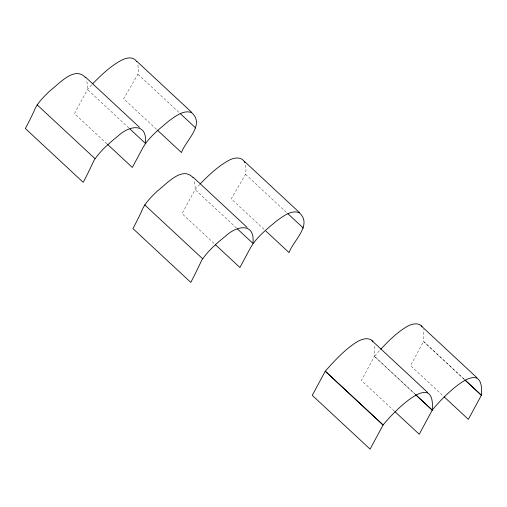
<?xml version="1.0" encoding="UTF-8"?>
<svg xmlns="http://www.w3.org/2000/svg" width="507" height="507" viewBox="0 0 507 507"><rect width="100%" height="100%" fill="white"/><g stroke="black" fill="none" stroke-linecap="round" stroke-linejoin="round"><path stroke-width="0.38" stroke-dasharray="2.54 1.9" d="M394.37 411.126L361.409 380.472L374.4 356.339L374.667 349.919L373.944 344.595M156.416 129.247L123.645 98.77L137.923 74.25L138.468 69.662L137.815 64.205M264.008 229.303L231.236 198.833L245.515 174.307L246.06 169.718L245.407 164.268M374.4 356.339L414.884 393.977L374.4 356.339L379.661 350.438M91.659 84.853L87.483 89.517L74.497 113.65L107.269 144.121M199.777 184.345L195.075 189.574L182.089 213.707L214.86 244.184M137.923 74.25L179.364 112.788M245.515 174.307L286.956 212.851M464.032 379.097L423.541 341.464L423.808 335.045L423.085 329.721M464.608 379.648L423.548 341.458L410.556 365.598L443.517 396.252M128.93 128.056L87.483 89.517L87.546 85.284L86.545 80.112M236.522 228.118L195.075 189.574L195.138 185.34L194.137 180.169"/><path stroke-width="0.76" d="M394.947 411.665L419.238 434.252L432.23 410.119C435.728 367.461 391.702 414.073 383.089 424.993L370.091 449.132L312.261 395.346L325.26 371.213C333.98 361.352 342.998 351.535 353.835 343.949C359.387 339.918 368.785 335.285 373.893 342.478L427.864 392.672M157.379 130.147L181.474 152.55C185.739 140.344 205.449 124.671 191.526 112.541C183.255 109.651 175.466 116.42 169.078 120.786C159.813 128.696 149.597 136.453 143.31 147.017L132.327 167.43L107.75 144.571M265.934 231.097L289.066 252.613C293.331 240.4 313.041 224.734 299.117 212.604C290.847 209.708 283.058 216.476 276.67 220.849C267.404 228.758 257.188 236.509 250.902 247.074L239.919 267.487L215.342 244.634M85.271 77.387C74.39 65.599 58.565 84.447 49.952 90.797C43.545 97.078 36.719 103.403 33.639 112.047C30.997 117.599 28.265 123.112 25.35 128.525L83.18 182.305C87.077 175.137 90.569 167.76 94.036 160.377C100.335 150.744 109.398 142.999 118.321 135.768C129.64 125.166 147.759 122.498 145.319 143.297L129.893 128.955M192.863 177.45C181.981 165.662 166.157 184.504 157.544 190.86C151.137 197.134 144.311 203.465 141.231 212.103C138.588 217.661 135.857 223.169 132.942 228.581L190.771 282.367C194.669 275.193 198.161 267.816 201.628 260.433C207.927 250.807 216.99 243.056 225.913 235.825C237.232 225.222 255.351 222.56 252.911 243.354L237.485 229.012M415.461 394.522L432.23 410.119C440.837 399.193 484.882 352.587 481.371 395.245L468.386 419.378L444.094 396.791M380.713 349.31C388.229 341.293 396.062 333.359 405.435 327.503C410.569 324.005 418.782 321.368 423.034 327.604L477.005 377.797M92.711 83.718C101.248 75.03 110.203 66.411 120.951 60.51C125.603 57.874 133.176 55.909 136.579 61.442M200.303 183.775C208.84 175.086 217.795 166.473 228.543 160.567C233.512 157.474 242.207 156.048 244.862 162.798M85.442 77.058L139.507 127.339M193.034 177.114L247.099 227.402M136.694 61.176L191.747 112.389M244.285 161.232L299.339 212.452M180.327 113.688L195.753 128.03M287.919 213.745L303.344 228.087M94.891 158.558L37.062 104.778M202.483 258.621L144.653 204.841M464.995 379.997L481.371 395.245L465.185 380.18M415.848 394.871L432.23 410.119M421.095 325.824L421.919 326.939M371.954 340.698L372.778 341.813M327.192 372.994L325.26 371.213L383.089 424.993L327.192 372.994"/></g></svg>
